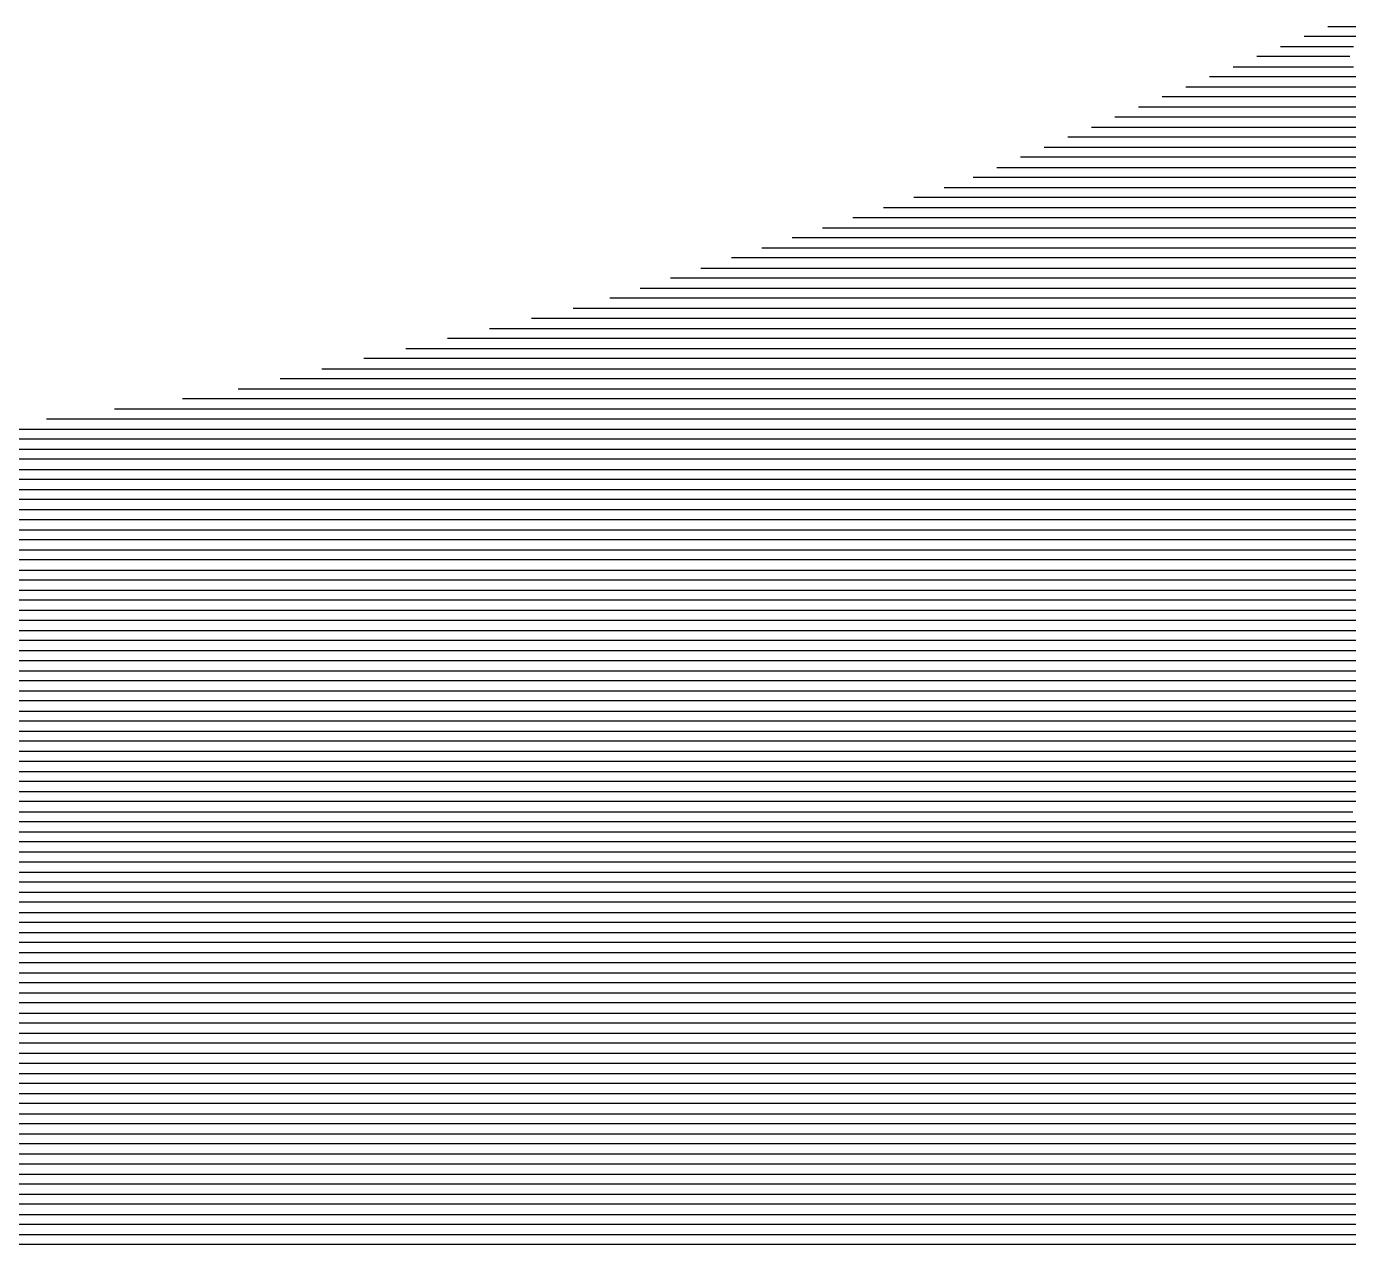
# Model space of a CAD drawing. Header units: metres. Extents: x -7 to 7, y -7 to 7.
# Drawn here: x 0.761 to 2.074, y -5.765 to -4.555 of the extents above; entities that cross this region are included whole.
import ezdxf

# ---------------------------------------------------------------- set-up
doc = ezdxf.new("R2010")
doc.units = ezdxf.units.M

msp = doc.modelspace()

# ---------------------------------------------------------------- linework, layer by layer
for p, q in [((2.053113, -4.554853, 0.276283), (2.064084, -4.554853, 0.277575)), ((2.064084, -4.554853, 0.277575), (2.065307, -4.554853, 0.277723)), ((2.065307, -4.554853, 0.277723), (2.510308, -4.554853, 0.330749)), ((2.067699, -4.564853, 0.278341), (2.02963, -4.564853, 0.273859)), ((2.071943, -4.564853, 0.278858), (2.067699, -4.564853, 0.278341)), ((2.514268, -4.564853, 0.331565), (2.071943, -4.564853, 0.278858)), ((2.006148, -4.574853, 0.271435), (2.071314, -4.574853, 0.279108)), ((2.071314, -4.574853, 0.279108), (2.078579, -4.574853, 0.279992)), ((1.959183, -4.594853, 0.266588), (2.078544, -4.594853, 0.280642)), ((2.074929, -4.584853, 0.279875), (1.982666, -4.584853, 0.269011)), ((2.082159, -4.604853, 0.281408), (1.935701, -4.604853, 0.264164)), ((1.912218, -4.614853, 0.26174), (2.085773, -4.614853, 0.282175)), ((1.865254, -4.634853, 0.256893), (2.093003, -4.634853, 0.283709)), ((2.089388, -4.624853, 0.282942), (1.888736, -4.624853, 0.259316)), ((2.096618, -4.644853, 0.284475), (1.841771, -4.644853, 0.254469)), ((1.818289, -4.654853, 0.252045), (2.100233, -4.654853, 0.285242)), ((1.771324, -4.674853, 0.247198), (2.107463, -4.674853, 0.286775)), ((2.103848, -4.664853, 0.286009), (1.794806, -4.664853, 0.249621)), ((2.111078, -4.684853, 0.287542), (1.747842, -4.684853, 0.244774)), ((1.724359, -4.694853, 0.24235), (2.114693, -4.694853, 0.288309)), ((2.118308, -4.704853, 0.289076), (1.700877, -4.704853, 0.239926)), ((1.701674, -4.724853, 0.240689), (1.641883, -4.724853, 0.233736)), ((1.672075, -4.714853, 0.236909), (1.698516, -4.714853, 0.239983)), ((1.698516, -4.714853, 0.239983), (1.700837, -4.714853, 0.240263)), ((1.700837, -4.714853, 0.240263), (2.121923, -4.714853, 0.289842)), ((1.706922, -4.724853, 0.24132), (1.701674, -4.724853, 0.240689)), ((2.125538, -4.724853, 0.290609), (1.706922, -4.724853, 0.24132)), ((1.611692, -4.734853, 0.230563), (1.704832, -4.734853, 0.241394)), ((1.704832, -4.734853, 0.241394), (1.713006, -4.734853, 0.242378)), ((1.713006, -4.734853, 0.242378), (2.129153, -4.734853, 0.291376)), ((1.70799, -4.744853, 0.2421), (1.5815, -4.744853, 0.22739)), ((1.719091, -4.744853, 0.243435), (1.70799, -4.744853, 0.2421)), ((2.132768, -4.744853, 0.292143), (1.719091, -4.744853, 0.243435)), ((1.714305, -4.764853, 0.24351), (1.521117, -4.764853, 0.221045)), ((1.551308, -4.754853, 0.224218), (1.711148, -4.754853, 0.242805)), ((1.711148, -4.754853, 0.242805), (1.725176, -4.754853, 0.244493)), ((1.731261, -4.764853, 0.24555), (1.714305, -4.764853, 0.24351)), ((1.725176, -4.754853, 0.244493), (2.136383, -4.754853, 0.292909)), ((2.139998, -4.764853, 0.293676), (1.731261, -4.764853, 0.24555)), ((1.490925, -4.774853, 0.217872), (1.717463, -4.774853, 0.244216)), ((1.717463, -4.774853, 0.244216), (1.737346, -4.774853, 0.246608)), ((1.737346, -4.774853, 0.246608), (2.143613, -4.774853, 0.294443)), ((1.720621, -4.784853, 0.244921), (1.460733, -4.784853, 0.214699)), ((1.743431, -4.784853, 0.247666), (1.720621, -4.784853, 0.244921)), ((2.147228, -4.784853, 0.29521), (1.743431, -4.784853, 0.247666)), ((1.726937, -4.804853, 0.246332), (1.40035, -4.804853, 0.208354)), ((1.430541, -4.794853, 0.211527), (1.723779, -4.794853, 0.245626)), ((1.723779, -4.794853, 0.245626), (1.749515, -4.794853, 0.248723)), ((1.7556, -4.804853, 0.249781), (1.726937, -4.804853, 0.246332)), ((1.749515, -4.794853, 0.248723), (2.150843, -4.794853, 0.295976)), ((2.154458, -4.804853, 0.296743), (1.7556, -4.804853, 0.249781)), ((1.370158, -4.814853, 0.205181), (1.730095, -4.814853, 0.247037)), ((1.730095, -4.814853, 0.247037), (1.761685, -4.814853, 0.250838)), ((1.761685, -4.814853, 0.250838), (2.158072, -4.814853, 0.29751)), ((1.733252, -4.824853, 0.247742), (1.339966, -4.824853, 0.202008)), ((1.76777, -4.824853, 0.251896), (1.733252, -4.824853, 0.247742)), ((2.161687, -4.824853, 0.298277), (1.76777, -4.824853, 0.251896)), ((1.326227, -4.844853, 0.20107), (1.262068, -4.844853, 0.193715)), ((1.303666, -4.834853, 0.198156), (1.326041, -4.834853, 0.200721)), ((1.326041, -4.834853, 0.200721), (1.327363, -4.834853, 0.200877)), ((1.330018, -4.844853, 0.201516), (1.326227, -4.844853, 0.20107)), ((1.327363, -4.834853, 0.200877), (1.328873, -4.834853, 0.201056)), ((1.328873, -4.834853, 0.201056), (1.73641, -4.834853, 0.248448)), ((1.334349, -4.844853, 0.202031), (1.330018, -4.844853, 0.201516)), ((1.739568, -4.844853, 0.249153), (1.334349, -4.844853, 0.202031)), ((1.73641, -4.834853, 0.248448), (1.773855, -4.834853, 0.252953)), ((1.779939, -4.844853, 0.254011), (1.739568, -4.844853, 0.249153)), ((1.773855, -4.834853, 0.252953), (2.165302, -4.834853, 0.299043)), ((2.168917, -4.844853, 0.29981), (1.779939, -4.844853, 0.254011)), ((1.220469, -4.854853, 0.189274), (1.326413, -4.854853, 0.201419)), ((1.326413, -4.854853, 0.201419), (1.332673, -4.854853, 0.202155)), ((1.332673, -4.854853, 0.202155), (1.339825, -4.854853, 0.203006)), ((1.339825, -4.854853, 0.203006), (1.742726, -4.854853, 0.249858)), ((1.742726, -4.854853, 0.249858), (1.786024, -4.854853, 0.255068)), ((1.786024, -4.854853, 0.255068), (2.172532, -4.854853, 0.300577)), ((1.326598, -4.864853, 0.201767), (1.17887, -4.864853, 0.184833)), ((1.335327, -4.864853, 0.202795), (1.326598, -4.864853, 0.201767)), ((1.3453, -4.864853, 0.203981), (1.335327, -4.864853, 0.202795)), ((1.745884, -4.864853, 0.250564), (1.3453, -4.864853, 0.203981)), ((1.792109, -4.864853, 0.256126), (1.745884, -4.864853, 0.250564)), ((2.176147, -4.864853, 0.301344), (1.792109, -4.864853, 0.256126)), ((1.32697, -4.884853, 0.202465), (1.095672, -4.884853, 0.17595)), ((1.137271, -4.874853, 0.180391), (1.326784, -4.874853, 0.202116)), ((1.326784, -4.874853, 0.202116), (1.337982, -4.874853, 0.203434)), ((1.340637, -4.884853, 0.204073), (1.32697, -4.884853, 0.202465)), ((1.337982, -4.874853, 0.203434), (1.350776, -4.874853, 0.204956)), ((1.356252, -4.884853, 0.205931), (1.340637, -4.884853, 0.204073)), ((1.350776, -4.874853, 0.204956), (1.749042, -4.874853, 0.251269)), ((1.752199, -4.884853, 0.251975), (1.356252, -4.884853, 0.205931)), ((1.749042, -4.874853, 0.251269), (1.798194, -4.874853, 0.257184)), ((1.804279, -4.884853, 0.258241), (1.752199, -4.884853, 0.251975)), ((1.798194, -4.874853, 0.257184), (2.179762, -4.874853, 0.30211)), ((2.183377, -4.884853, 0.302877), (1.804279, -4.884853, 0.258241)), ((1.054073, -4.894853, 0.171509), (1.327156, -4.894853, 0.202814)), ((1.327156, -4.894853, 0.202814), (1.343292, -4.894853, 0.204713)), ((1.343292, -4.894853, 0.204713), (1.361728, -4.894853, 0.206906)), ((1.361728, -4.894853, 0.206906), (1.755357, -4.894853, 0.25268)), ((1.755357, -4.894853, 0.25268), (1.810364, -4.894853, 0.259299)), ((1.810364, -4.894853, 0.259299), (2.186992, -4.894853, 0.303644)), ((1.327342, -4.904853, 0.203163), (1.012474, -4.904853, 0.167068)), ((1.345947, -4.904853, 0.205352), (1.327342, -4.904853, 0.203163)), ((1.367204, -4.904853, 0.207881), (1.345947, -4.904853, 0.205352)), ((1.758515, -4.904853, 0.253385), (1.367204, -4.904853, 0.207881)), ((1.816448, -4.904853, 0.260356), (1.758515, -4.904853, 0.253385)), ((2.190607, -4.904853, 0.304411), (1.816448, -4.904853, 0.260356)), ((0.970875, -4.914853, 0.162626), (1.327528, -4.914853, 0.203511)), ((1.327528, -4.914853, 0.203511), (1.348602, -4.914853, 0.205991)), ((1.348602, -4.914853, 0.205991), (1.372679, -4.914853, 0.208856)), ((1.372679, -4.914853, 0.208856), (1.761673, -4.914853, 0.254091)), ((1.761673, -4.914853, 0.254091), (1.822533, -4.914853, 0.261414)), ((1.822533, -4.914853, 0.261414), (2.194222, -4.914853, 0.305177)), ((0.848071, -4.934853, 0.14936), (0.950409, -4.934853, 0.160929)), ((0.950979, -4.924853, 0.160671), (0.915574, -4.924853, 0.156669)), ((0.950409, -4.934853, 0.160929), (0.954548, -4.934853, 0.16141)), ((0.952411, -4.924853, 0.160837), (0.950979, -4.924853, 0.160671)), ((1.327714, -4.924853, 0.20386), (0.952411, -4.924853, 0.160837)), ((0.954548, -4.934853, 0.16141), (1.3279, -4.934853, 0.204209)), ((1.351257, -4.924853, 0.206631), (1.327714, -4.924853, 0.20386)), ((1.3279, -4.934853, 0.204209), (1.353912, -4.934853, 0.20727)), ((1.378155, -4.924853, 0.209831), (1.351257, -4.924853, 0.206631)), ((1.353912, -4.934853, 0.20727), (1.383631, -4.934853, 0.210805)), ((1.764831, -4.924853, 0.254796), (1.378155, -4.924853, 0.209831)), ((1.383631, -4.934853, 0.210805), (1.767989, -4.934853, 0.255501)), ((1.828618, -4.924853, 0.262471), (1.764831, -4.924853, 0.254796)), ((1.767989, -4.934853, 0.255501), (1.834703, -4.934853, 0.263529)), ((2.197837, -4.924853, 0.305944), (1.828618, -4.924853, 0.262471)), ((1.834703, -4.934853, 0.263529), (2.201452, -4.934853, 0.306711)), ((0.949839, -4.944853, 0.161187), (0.780568, -4.944853, 0.142052)), ((0.956685, -4.944853, 0.161982), (0.949839, -4.944853, 0.161187)), ((1.328086, -4.944853, 0.204558), (0.956685, -4.944853, 0.161982)), ((1.356567, -4.944853, 0.207909), (1.328086, -4.944853, 0.204558)), ((1.389107, -4.944853, 0.21178), (1.356567, -4.944853, 0.207909)), ((1.771147, -4.944853, 0.256207), (1.389107, -4.944853, 0.21178)), ((1.840788, -4.944853, 0.264586), (1.771147, -4.944853, 0.256207)), ((2.205067, -4.944853, 0.307478), (1.840788, -4.944853, 0.264586)), ((0.713065, -4.954853, 0.134744), (0.949269, -4.954853, 0.161446)), ((0.949269, -4.954853, 0.161446), (0.958822, -4.954853, 0.162554)), ((0.958822, -4.954853, 0.162554), (1.328272, -4.954853, 0.204907)), ((1.328272, -4.954853, 0.204907), (1.359222, -4.954853, 0.208549)), ((1.359222, -4.954853, 0.208549), (1.394582, -4.954853, 0.212755)), ((1.394582, -4.954853, 0.212755), (1.774304, -4.954853, 0.256912)), ((1.774304, -4.954853, 0.256912), (1.846872, -4.954853, 0.265644)), ((1.846872, -4.954853, 0.265644), (2.208682, -4.954853, 0.308244)), ((0.578059, -4.974853, 0.120127), (0.948129, -4.974853, 0.161962)), ((0.948699, -4.964853, 0.161704), (0.645562, -4.964853, 0.127435)), ((0.948129, -4.974853, 0.161962), (0.963096, -4.974853, 0.163699)), ((0.960959, -4.964853, 0.163127), (0.948699, -4.964853, 0.161704)), ((1.328458, -4.964853, 0.205255), (0.960959, -4.964853, 0.163127)), ((0.963096, -4.974853, 0.163699), (1.328644, -4.974853, 0.205604)), ((1.361877, -4.964853, 0.209188), (1.328458, -4.964853, 0.205255)), ((1.328644, -4.974853, 0.205604), (1.364532, -4.974853, 0.209827)), ((1.400058, -4.964853, 0.21373), (1.361877, -4.964853, 0.209188)), ((1.364532, -4.974853, 0.209827), (1.405534, -4.974853, 0.214705)), ((1.777462, -4.964853, 0.257617), (1.400058, -4.964853, 0.21373)), ((1.405534, -4.974853, 0.214705), (1.78062, -4.974853, 0.258323)), ((1.852957, -4.964853, 0.266702), (1.777462, -4.964853, 0.257617)), ((1.78062, -4.974853, 0.258323), (1.859042, -4.974853, 0.267759)), ((2.212297, -4.964853, 0.309011), (1.852957, -4.964853, 0.266702)), ((1.859042, -4.974853, 0.267759), (2.215912, -4.974853, 0.309778)), ((0.947559, -4.984853, 0.16222), (0.528562, -4.984853, 0.114854)), ((0.965233, -4.984853, 0.164272), (0.947559, -4.984853, 0.16222)), ((1.32883, -4.984853, 0.205953), (0.965233, -4.984853, 0.164272)), ((1.367187, -4.984853, 0.210467), (1.32883, -4.984853, 0.205953)), ((1.41101, -4.984853, 0.21568), (1.367187, -4.984853, 0.210467)), ((1.783778, -4.984853, 0.259028), (1.41101, -4.984853, 0.21568)), ((1.865127, -4.984853, 0.268817), (1.783778, -4.984853, 0.259028)), ((2.219527, -4.984853, 0.310545), (1.865127, -4.984853, 0.268817)), ((0.53014, -4.994853, 0.115355), (0.946989, -4.994853, 0.162479)), ((0.946989, -4.994853, 0.162479), (0.96737, -4.994853, 0.164844)), ((0.96737, -4.994853, 0.164844), (1.329016, -4.994853, 0.206302)), ((1.329016, -4.994853, 0.206302), (1.369842, -4.994853, 0.211106)), ((1.369842, -4.994853, 0.211106), (1.416485, -4.994853, 0.216655)), ((1.416485, -4.994853, 0.216655), (1.786936, -4.994853, 0.259734)), ((1.786936, -4.994853, 0.259734), (1.871212, -4.994853, 0.269874)), ((1.871212, -4.994853, 0.269874), (2.223142, -4.994853, 0.311311)), ((0.946419, -5.004853, 0.162737), (0.531718, -5.004853, 0.115856)), ((0.533296, -5.014853, 0.116357), (0.945849, -5.014853, 0.162995)), ((0.945849, -5.014853, 0.162995), (0.971643, -5.014853, 0.165989)), ((0.969507, -5.004853, 0.165417), (0.946419, -5.004853, 0.162737)), ((1.329202, -5.004853, 0.20665), (0.969507, -5.004853, 0.165417)), ((0.971643, -5.014853, 0.165989), (1.329388, -5.014853, 0.206999)), ((1.372497, -5.004853, 0.211745), (1.329202, -5.004853, 0.20665)), ((1.329388, -5.014853, 0.206999), (1.375151, -5.014853, 0.212385)), ((1.421961, -5.004853, 0.21763), (1.372497, -5.004853, 0.211745)), ((1.375151, -5.014853, 0.212385), (1.427437, -5.014853, 0.218605)), ((1.790094, -5.004853, 0.260439), (1.421961, -5.004853, 0.21763)), ((1.427437, -5.014853, 0.218605), (1.793251, -5.014853, 0.261144)), ((1.877297, -5.004853, 0.270932), (1.790094, -5.004853, 0.260439)), ((1.793251, -5.014853, 0.261144), (1.883381, -5.014853, 0.271989)), ((2.226757, -5.004853, 0.312078), (1.877297, -5.004853, 0.270932)), ((1.883381, -5.014853, 0.271989), (2.230372, -5.014853, 0.312845)), ((0.945279, -5.024853, 0.163253), (0.534873, -5.024853, 0.116858)), ((0.97378, -5.024853, 0.166562), (0.945279, -5.024853, 0.163253)), ((1.329573, -5.024853, 0.207348), (0.97378, -5.024853, 0.166562)), ((1.377806, -5.024853, 0.213024), (1.329573, -5.024853, 0.207348)), ((1.432913, -5.024853, 0.21958), (1.377806, -5.024853, 0.213024)), ((1.796409, -5.024853, 0.26185), (1.432913, -5.024853, 0.21958)), ((1.889466, -5.024853, 0.273047), (1.796409, -5.024853, 0.26185)), ((2.233986, -5.024853, 0.313612), (1.889466, -5.024853, 0.273047)), ((0.536451, -5.034853, 0.117359), (0.944709, -5.034853, 0.163511)), ((0.944709, -5.034853, 0.163511), (0.975917, -5.034853, 0.167134)), ((0.975917, -5.034853, 0.167134), (1.329759, -5.034853, 0.207697)), ((1.329759, -5.034853, 0.207697), (1.380461, -5.034853, 0.213663)), ((1.380461, -5.034853, 0.213663), (1.438389, -5.034853, 0.220554)), ((1.438389, -5.034853, 0.220554), (1.799567, -5.034853, 0.262555)), ((1.799567, -5.034853, 0.262555), (1.895551, -5.034853, 0.274104)), ((1.895551, -5.034853, 0.274104), (2.237601, -5.034853, 0.314378)), ((0.944139, -5.044853, 0.16377), (0.538029, -5.044853, 0.11786)), ((0.539607, -5.054853, 0.118362), (0.943569, -5.054853, 0.164028)), ((0.943569, -5.054853, 0.164028), (0.980191, -5.054853, 0.168279)), ((0.978054, -5.044853, 0.167706), (0.944139, -5.044853, 0.16377)), ((1.329945, -5.044853, 0.208046), (0.978054, -5.044853, 0.167706)), ((0.980191, -5.054853, 0.168279), (1.330131, -5.054853, 0.208394)), ((1.383116, -5.044853, 0.214303), (1.329945, -5.044853, 0.208046)), ((1.330131, -5.054853, 0.208394), (1.385771, -5.054853, 0.214942)), ((1.443864, -5.044853, 0.221529), (1.383116, -5.044853, 0.214303)), ((1.385771, -5.054853, 0.214942), (1.44934, -5.054853, 0.222504)), ((1.802725, -5.044853, 0.26326), (1.443864, -5.044853, 0.221529)), ((1.44934, -5.054853, 0.222504), (1.805883, -5.054853, 0.263966)), ((1.901636, -5.044853, 0.275162), (1.802725, -5.044853, 0.26326)), ((1.805883, -5.054853, 0.263966), (1.907721, -5.054853, 0.276219)), ((2.241216, -5.044853, 0.315145), (1.901636, -5.044853, 0.275162)), ((1.907721, -5.054853, 0.276219), (2.244831, -5.054853, 0.315912)), ((0.942999, -5.064853, 0.164286), (0.541185, -5.064853, 0.118863)), ((0.982328, -5.064853, 0.168851), (0.942999, -5.064853, 0.164286)), ((1.330317, -5.064853, 0.208743), (0.982328, -5.064853, 0.168851)), ((1.388426, -5.064853, 0.215581), (1.330317, -5.064853, 0.208743)), ((1.454816, -5.064853, 0.223479), (1.388426, -5.064853, 0.215581)), ((1.809041, -5.064853, 0.264671), (1.454816, -5.064853, 0.223479)), ((1.913805, -5.064853, 0.277277), (1.809041, -5.064853, 0.264671)), ((2.248446, -5.064853, 0.316679), (1.913805, -5.064853, 0.277277)), ((0.542763, -5.074853, 0.119364), (0.942429, -5.074853, 0.164544)), ((0.942429, -5.074853, 0.164544), (0.984465, -5.074853, 0.169424)), ((0.984465, -5.074853, 0.169424), (1.330503, -5.074853, 0.209092)), ((1.330503, -5.074853, 0.209092), (1.391081, -5.074853, 0.216221)), ((1.391081, -5.074853, 0.216221), (1.460292, -5.074853, 0.224454)), ((1.460292, -5.074853, 0.224454), (1.812198, -5.074853, 0.265376)), ((1.812198, -5.074853, 0.265376), (1.91989, -5.074853, 0.278335)), ((1.91989, -5.074853, 0.278335), (2.252061, -5.074853, 0.317445)), ((0.941859, -5.084853, 0.164803), (0.544341, -5.084853, 0.119865)), ((0.545919, -5.094853, 0.120366), (0.941289, -5.094853, 0.165061)), ((0.941289, -5.094853, 0.165061), (0.988739, -5.094853, 0.170569)), ((0.986602, -5.084853, 0.169996), (0.941859, -5.084853, 0.164803)), ((1.330689, -5.084853, 0.209441), (0.986602, -5.084853, 0.169996)), ((0.988739, -5.094853, 0.170569), (1.330875, -5.094853, 0.20979)), ((1.393736, -5.084853, 0.21686), (1.330689, -5.084853, 0.209441)), ((1.330875, -5.094853, 0.20979), (1.396391, -5.094853, 0.217499)), ((1.465767, -5.084853, 0.225429), (1.393736, -5.084853, 0.21686)), ((1.396391, -5.094853, 0.217499), (1.471243, -5.094853, 0.226404)), ((1.815356, -5.084853, 0.266082), (1.465767, -5.084853, 0.225429)), ((1.471243, -5.094853, 0.226404), (1.818514, -5.094853, 0.266787)), ((1.925975, -5.084853, 0.279392), (1.815356, -5.084853, 0.266082)), ((1.818514, -5.094853, 0.266787), (1.93206, -5.094853, 0.28045)), ((2.255676, -5.084853, 0.318212), (1.925975, -5.084853, 0.279392)), ((1.93206, -5.094853, 0.28045), (2.259291, -5.094853, 0.318979)), ((0.940719, -5.104853, 0.165319), (0.547497, -5.104853, 0.120867)), ((0.990876, -5.104853, 0.171141), (0.940719, -5.104853, 0.165319)), ((1.331061, -5.104853, 0.210138), (0.990876, -5.104853, 0.171141)), ((1.399046, -5.104853, 0.218138), (1.331061, -5.104853, 0.210138)), ((1.476719, -5.104853, 0.227379), (1.399046, -5.104853, 0.218138)), ((1.821672, -5.104853, 0.267492), (1.476719, -5.104853, 0.227379)), ((1.938145, -5.104853, 0.281507), (1.821672, -5.104853, 0.267492)), ((2.262906, -5.104853, 0.319745), (1.938145, -5.104853, 0.281507)), ((0.549074, -5.114853, 0.121368), (0.94015, -5.114853, 0.165577)), ((0.94015, -5.114853, 0.165577), (0.993013, -5.114853, 0.171714)), ((0.993013, -5.114853, 0.171714), (1.331247, -5.114853, 0.210487)), ((1.331247, -5.114853, 0.210487), (1.401701, -5.114853, 0.218778)), ((1.401701, -5.114853, 0.218778), (1.482195, -5.114853, 0.228354)), ((1.482195, -5.114853, 0.228354), (1.82483, -5.114853, 0.268198)), ((1.82483, -5.114853, 0.268198), (1.94423, -5.114853, 0.282565)), ((1.94423, -5.114853, 0.282565), (2.266521, -5.114853, 0.320512)), ((0.93958, -5.124853, 0.165835), (0.550652, -5.124853, 0.121869)), ((0.99515, -5.124853, 0.172286), (0.93958, -5.124853, 0.165835)), ((1.331433, -5.124853, 0.210836), (0.99515, -5.124853, 0.172286)), ((1.404356, -5.124853, 0.219417), (1.331433, -5.124853, 0.210836)), ((1.48767, -5.124853, 0.229329), (1.404356, -5.124853, 0.219417)), ((1.827988, -5.124853, 0.268903), (1.48767, -5.124853, 0.229329)), ((1.950314, -5.124853, 0.283622), (1.827988, -5.124853, 0.268903)), ((2.270136, -5.124853, 0.321279), (1.950314, -5.124853, 0.283622)), ((0.55223, -5.134853, 0.12237), (0.93901, -5.134853, 0.166094)), ((0.93844, -5.144853, 0.166352), (0.553808, -5.144853, 0.122871)), ((0.999424, -5.144853, 0.173431), (0.93844, -5.144853, 0.166352)), ((0.93901, -5.134853, 0.166094), (0.997287, -5.134853, 0.172858)), ((0.997287, -5.134853, 0.172858), (1.331619, -5.134853, 0.211185)), ((1.331805, -5.144853, 0.211533), (0.999424, -5.144853, 0.173431)), ((1.331619, -5.134853, 0.211185), (1.407011, -5.134853, 0.220056)), ((1.409666, -5.144853, 0.220696), (1.331805, -5.144853, 0.211533)), ((1.407011, -5.134853, 0.220056), (1.493146, -5.134853, 0.230304)), ((1.498622, -5.144853, 0.231278), (1.409666, -5.144853, 0.220696)), ((1.493146, -5.134853, 0.230304), (1.831145, -5.134853, 0.269609)), ((1.834303, -5.144853, 0.270314), (1.498622, -5.144853, 0.231278)), ((1.831145, -5.134853, 0.269609), (1.956399, -5.134853, 0.28468)), ((1.962484, -5.144853, 0.285737), (1.834303, -5.144853, 0.270314)), ((1.956399, -5.134853, 0.28468), (2.273751, -5.134853, 0.322046)), ((2.277366, -5.144853, 0.322812), (1.962484, -5.144853, 0.285737)), ((0.555386, -5.154853, 0.123372), (0.93787, -5.154853, 0.16661)), ((0.93787, -5.154853, 0.16661), (1.001561, -5.154853, 0.174003)), ((1.001561, -5.154853, 0.174003), (1.331991, -5.154853, 0.211882)), ((1.331991, -5.154853, 0.211882), (1.412321, -5.154853, 0.221335)), ((1.412321, -5.154853, 0.221335), (1.504098, -5.154853, 0.232253)), ((1.504098, -5.154853, 0.232253), (1.837461, -5.154853, 0.271019)), ((1.837461, -5.154853, 0.271019), (1.968569, -5.154853, 0.286795)), ((1.968569, -5.154853, 0.286795), (2.280981, -5.154853, 0.323579)), ((0.9373, -5.164853, 0.166868), (0.556964, -5.164853, 0.123873)), ((1.003698, -5.164853, 0.174576), (0.9373, -5.164853, 0.166868)), ((1.332177, -5.164853, 0.212231), (1.003698, -5.164853, 0.174576)), ((1.414975, -5.164853, 0.221974), (1.332177, -5.164853, 0.212231)), ((1.509574, -5.164853, 0.233228), (1.414975, -5.164853, 0.221974)), ((1.840619, -5.164853, 0.271725), (1.509574, -5.164853, 0.233228)), ((1.974654, -5.164853, 0.287853), (1.840619, -5.164853, 0.271725)), ((2.284596, -5.164853, 0.324346), (1.974654, -5.164853, 0.287853)), ((0.558542, -5.174853, 0.124374), (0.93673, -5.174853, 0.167127)), ((0.93616, -5.184853, 0.167385), (0.56012, -5.184853, 0.124875)), ((1.007972, -5.184853, 0.175721), (0.93616, -5.184853, 0.167385)), ((0.93673, -5.174853, 0.167127), (1.005835, -5.174853, 0.175148)), ((1.005835, -5.174853, 0.175148), (1.332362, -5.174853, 0.21258)), ((1.332548, -5.184853, 0.212929), (1.007972, -5.184853, 0.175721)), ((1.332362, -5.174853, 0.21258), (1.41763, -5.174853, 0.222614)), ((1.420285, -5.184853, 0.223253), (1.332548, -5.184853, 0.212929)), ((1.41763, -5.174853, 0.222614), (1.515049, -5.174853, 0.234203)), ((1.520525, -5.184853, 0.235178), (1.420285, -5.184853, 0.223253)), ((1.515049, -5.174853, 0.234203), (1.843777, -5.174853, 0.27243)), ((1.846935, -5.184853, 0.273135), (1.520525, -5.184853, 0.235178)), ((1.843777, -5.174853, 0.27243), (1.980738, -5.174853, 0.28891)), ((1.986823, -5.184853, 0.289968), (1.846935, -5.184853, 0.273135)), ((1.980738, -5.174853, 0.28891), (2.288211, -5.174853, 0.325113)), ((2.291826, -5.184853, 0.325879), (1.986823, -5.184853, 0.289968)), ((0.561698, -5.194853, 0.125376), (0.93559, -5.194853, 0.167643)), ((0.93559, -5.194853, 0.167643), (1.010109, -5.194853, 0.176293)), ((1.010109, -5.194853, 0.176293), (1.332734, -5.194853, 0.213277)), ((1.332734, -5.194853, 0.213277), (1.42294, -5.194853, 0.223892)), ((1.42294, -5.194853, 0.223892), (1.526001, -5.194853, 0.236153)), ((1.526001, -5.194853, 0.236153), (1.850093, -5.194853, 0.273841)), ((1.850093, -5.194853, 0.273841), (1.992908, -5.194853, 0.291025)), ((1.992908, -5.194853, 0.291025), (2.295441, -5.194853, 0.326646)), ((0.93502, -5.204853, 0.167901), (0.563276, -5.204853, 0.125877)), ((1.012245, -5.204853, 0.176865), (0.93502, -5.204853, 0.167901)), ((1.33292, -5.204853, 0.213626), (1.012245, -5.204853, 0.176865)), ((1.425595, -5.204853, 0.224532), (1.33292, -5.204853, 0.213626)), ((1.531477, -5.204853, 0.237128), (1.425595, -5.204853, 0.224532)), ((1.85325, -5.204853, 0.274546), (1.531477, -5.204853, 0.237128)), ((1.998993, -5.204853, 0.292083), (1.85325, -5.204853, 0.274546)), ((2.299056, -5.204853, 0.327413), (1.998993, -5.204853, 0.292083)), ((0.564853, -5.214853, 0.126378), (0.93445, -5.214853, 0.168159)), ((0.93388, -5.224853, 0.168418), (0.566431, -5.224853, 0.126879)), ((1.016519, -5.224853, 0.17801), (0.93388, -5.224853, 0.168418)), ((0.93445, -5.214853, 0.168159), (1.014382, -5.214853, 0.177438)), ((1.014382, -5.214853, 0.177438), (1.333106, -5.214853, 0.213975)), ((1.333292, -5.224853, 0.214324), (1.016519, -5.224853, 0.17801)), ((1.333106, -5.214853, 0.213975), (1.42825, -5.214853, 0.225171)), ((1.430905, -5.224853, 0.22581), (1.333292, -5.224853, 0.214324)), ((1.42825, -5.214853, 0.225171), (1.536952, -5.214853, 0.238103)), ((1.542428, -5.224853, 0.239078), (1.430905, -5.224853, 0.22581)), ((1.536952, -5.214853, 0.238103), (1.856408, -5.214853, 0.275251)), ((1.859566, -5.224853, 0.275957), (1.542428, -5.224853, 0.239078)), ((1.856408, -5.214853, 0.275251), (2.005078, -5.214853, 0.29314)), ((2.011163, -5.224853, 0.294198), (1.859566, -5.224853, 0.275957)), ((2.005078, -5.214853, 0.29314), (2.302671, -5.214853, 0.32818)), ((2.306285, -5.224853, 0.328946), (2.011163, -5.224853, 0.294198)), ((0.568009, -5.234853, 0.12738), (0.93331, -5.234853, 0.168676)), ((0.93331, -5.234853, 0.168676), (1.018656, -5.234853, 0.178583)), ((1.018656, -5.234853, 0.178583), (1.333478, -5.234853, 0.214673)), ((1.333478, -5.234853, 0.214673), (1.43356, -5.234853, 0.22645)), ((1.43356, -5.234853, 0.22645), (1.547904, -5.234853, 0.240053)), ((1.547904, -5.234853, 0.240053), (1.862724, -5.234853, 0.276662)), ((1.862724, -5.234853, 0.276662), (2.017247, -5.234853, 0.295255)), ((2.017247, -5.234853, 0.295255), (2.3099, -5.234853, 0.329713)), ((0.93274, -5.244853, 0.168934), (0.569587, -5.244853, 0.127881)), ((1.020793, -5.244853, 0.179155), (0.93274, -5.244853, 0.168934)), ((1.333664, -5.244853, 0.215021), (1.020793, -5.244853, 0.179155)), ((1.436215, -5.244853, 0.227089), (1.333664, -5.244853, 0.215021)), ((1.55338, -5.244853, 0.241027), (1.436215, -5.244853, 0.227089)), ((1.865882, -5.244853, 0.277368), (1.55338, -5.244853, 0.241027)), ((2.023332, -5.244853, 0.296313), (1.865882, -5.244853, 0.277368)), ((2.313515, -5.244853, 0.33048), (2.023332, -5.244853, 0.296313)), ((0.571165, -5.254853, 0.128382), (0.93217, -5.254853, 0.169192)), ((0.9316, -5.264853, 0.169451), (0.572743, -5.264853, 0.128883)), ((1.025067, -5.264853, 0.1803), (0.9316, -5.264853, 0.169451)), ((0.93217, -5.254853, 0.169192), (1.02293, -5.254853, 0.179728)), ((1.02293, -5.254853, 0.179728), (1.33385, -5.254853, 0.21537)), ((1.334036, -5.264853, 0.215719), (1.025067, -5.264853, 0.1803)), ((1.33385, -5.254853, 0.21537), (1.43887, -5.254853, 0.227728)), ((1.441525, -5.264853, 0.228368), (1.334036, -5.264853, 0.215719)), ((1.43887, -5.254853, 0.227728), (1.558855, -5.254853, 0.242002)), ((1.564331, -5.264853, 0.242977), (1.441525, -5.264853, 0.228368)), ((1.558855, -5.254853, 0.242002), (1.86904, -5.254853, 0.278073)), ((1.872197, -5.264853, 0.278778), (1.564331, -5.264853, 0.242977)), ((1.86904, -5.254853, 0.278073), (2.029417, -5.254853, 0.297371)), ((2.035502, -5.264853, 0.298428), (1.872197, -5.264853, 0.278778)), ((2.029417, -5.254853, 0.297371), (2.31713, -5.254853, 0.331247)), ((2.320745, -5.264853, 0.332013), (2.035502, -5.264853, 0.298428)), ((0.574321, -5.274853, 0.129384), (0.93103, -5.274853, 0.169709)), ((0.93103, -5.274853, 0.169709), (1.027204, -5.274853, 0.180873)), ((1.027204, -5.274853, 0.180873), (1.334222, -5.274853, 0.216068)), ((1.334222, -5.274853, 0.216068), (1.44418, -5.274853, 0.229007)), ((1.44418, -5.274853, 0.229007), (1.569807, -5.274853, 0.243952)), ((1.569807, -5.274853, 0.243952), (1.875355, -5.274853, 0.279484)), ((1.875355, -5.274853, 0.279484), (2.041587, -5.274853, 0.299486)), ((2.041587, -5.274853, 0.299486), (2.32436, -5.274853, 0.33278)), ((0.93046, -5.284853, 0.169967), (0.575899, -5.284853, 0.129885)), ((1.029341, -5.284853, 0.181445), (0.93046, -5.284853, 0.169967)), ((1.334408, -5.284853, 0.216416), (1.029341, -5.284853, 0.181445)), ((1.446835, -5.284853, 0.229646), (1.334408, -5.284853, 0.216416)), ((1.575283, -5.284853, 0.244927), (1.446835, -5.284853, 0.229646)), ((1.878513, -5.284853, 0.280189), (1.575283, -5.284853, 0.244927)), ((2.047671, -5.284853, 0.300543), (1.878513, -5.284853, 0.280189)), ((2.327975, -5.284853, 0.333547), (2.047671, -5.284853, 0.300543)), ((0.577477, -5.294853, 0.130386), (0.92989, -5.294853, 0.170225)), ((0.92932, -5.304853, 0.170483), (0.579054, -5.304853, 0.130887)), ((1.033615, -5.304853, 0.18259), (0.92932, -5.304853, 0.170483)), ((0.92989, -5.294853, 0.170225), (1.031478, -5.294853, 0.182017)), ((1.031478, -5.294853, 0.182017), (1.334594, -5.294853, 0.216765)), ((1.33478, -5.304853, 0.217114), (1.033615, -5.304853, 0.18259)), ((1.334594, -5.294853, 0.216765), (1.44949, -5.294853, 0.230286)), ((1.452144, -5.304853, 0.230925), (1.33478, -5.304853, 0.217114)), ((1.44949, -5.294853, 0.230286), (1.580759, -5.294853, 0.245902)), ((1.586234, -5.304853, 0.246877), (1.452144, -5.304853, 0.230925)), ((1.580759, -5.294853, 0.245902), (1.881671, -5.294853, 0.280894)), ((1.884829, -5.304853, 0.2816), (1.586234, -5.304853, 0.246877)), ((1.881671, -5.294853, 0.280894), (2.053756, -5.294853, 0.301601)), ((2.059841, -5.304853, 0.302658), (1.884829, -5.304853, 0.2816)), ((2.053756, -5.294853, 0.301601), (2.33159, -5.294853, 0.334314)), ((2.335205, -5.304853, 0.33508), (2.059841, -5.304853, 0.302658)), ((0.580632, -5.314853, 0.131388), (0.92875, -5.314853, 0.170742)), ((0.92875, -5.314853, 0.170742), (1.035752, -5.314853, 0.183162)), ((1.035752, -5.314853, 0.183162), (1.334966, -5.314853, 0.217463)), ((1.334966, -5.314853, 0.217463), (1.454799, -5.314853, 0.231564)), ((1.454799, -5.314853, 0.231564), (1.59171, -5.314853, 0.247852)), ((1.59171, -5.314853, 0.247852), (1.887987, -5.314853, 0.282305)), ((1.887987, -5.314853, 0.282305), (2.065926, -5.314853, 0.303716)), ((2.065926, -5.314853, 0.303716), (2.33882, -5.314853, 0.335847)), ((0.92818, -5.324853, 0.171), (0.58221, -5.324853, 0.131889)), ((1.037889, -5.324853, 0.183735), (0.92818, -5.324853, 0.171)), ((1.335152, -5.324853, 0.217812), (1.037889, -5.324853, 0.183735)), ((1.457454, -5.324853, 0.232204), (1.335152, -5.324853, 0.217812)), ((1.597186, -5.324853, 0.248827), (1.457454, -5.324853, 0.232204)), ((1.891144, -5.324853, 0.28301), (1.597186, -5.324853, 0.248827)), ((2.072011, -5.324853, 0.304773), (1.891144, -5.324853, 0.28301)), ((2.342435, -5.324853, 0.336614), (2.072011, -5.324853, 0.304773)), ((0.583788, -5.334853, 0.13239), (0.92761, -5.334853, 0.171258)), ((0.92761, -5.334853, 0.171258), (1.040026, -5.334853, 0.184307)), ((1.040026, -5.334853, 0.184307), (1.335337, -5.334853, 0.21816)), ((1.335337, -5.334853, 0.21816), (1.460109, -5.334853, 0.232843)), ((1.460109, -5.334853, 0.232843), (1.602662, -5.334853, 0.249802)), ((1.602662, -5.334853, 0.249802), (1.894302, -5.334853, 0.283716)), ((1.894302, -5.334853, 0.283716), (2.078096, -5.334853, 0.305831)), ((0.92704, -5.344853, 0.171516), (0.585366, -5.344853, 0.132891)), ((0.586944, -5.354853, 0.133393), (0.92647, -5.354853, 0.171775)), ((0.92647, -5.354853, 0.171775), (1.0443, -5.354853, 0.185452)), ((1.042163, -5.344853, 0.18488), (0.92704, -5.344853, 0.171516)), ((1.335523, -5.344853, 0.218509), (1.042163, -5.344853, 0.18488)), ((1.0443, -5.354853, 0.185452), (1.335709, -5.354853, 0.218858)), ((1.462764, -5.344853, 0.233482), (1.335523, -5.344853, 0.218509)), ((1.335709, -5.354853, 0.218858), (1.465419, -5.354853, 0.234122)), ((1.608137, -5.344853, 0.250777), (1.462764, -5.344853, 0.233482)), ((1.465419, -5.354853, 0.234122), (1.613613, -5.354853, 0.251751)), ((1.89746, -5.344853, 0.284421), (1.608137, -5.344853, 0.250777)), ((1.613613, -5.354853, 0.251751), (1.900618, -5.354853, 0.285126)), ((2.08418, -5.344853, 0.306889), (1.89746, -5.344853, 0.284421)), ((1.900618, -5.354853, 0.285126), (2.090265, -5.354853, 0.307946)), ((0.9259, -5.364853, 0.172033), (0.588522, -5.364853, 0.133894)), ((1.046437, -5.364853, 0.186025), (0.9259, -5.364853, 0.172033)), ((1.335895, -5.364853, 0.219207), (1.046437, -5.364853, 0.186025)), ((1.468074, -5.364853, 0.234761), (1.335895, -5.364853, 0.219207)), ((1.619089, -5.364853, 0.252726), (1.468074, -5.364853, 0.234761)), ((1.903776, -5.364853, 0.285832), (1.619089, -5.364853, 0.252726)), ((2.09635, -5.364853, 0.309004), (1.903776, -5.364853, 0.285832)), ((0.5901, -5.374853, 0.134395), (0.92533, -5.374853, 0.172291)), ((0.92533, -5.374853, 0.172291), (1.048574, -5.374853, 0.186597)), ((1.048574, -5.374853, 0.186597), (1.336081, -5.374853, 0.219555)), ((1.336081, -5.374853, 0.219555), (1.470729, -5.374853, 0.2354)), ((1.470729, -5.374853, 0.2354), (1.624565, -5.374853, 0.253701)), ((1.624565, -5.374853, 0.253701), (1.906934, -5.374853, 0.286537)), ((1.906934, -5.374853, 0.286537), (2.102435, -5.374853, 0.310061)), ((0.92476, -5.384853, 0.172549), (0.591678, -5.384853, 0.134896)), ((0.593256, -5.394853, 0.135397), (0.92419, -5.394853, 0.172808)), ((0.92419, -5.394853, 0.172808), (1.052847, -5.394853, 0.187742)), ((1.050711, -5.384853, 0.187169), (0.92476, -5.384853, 0.172549)), ((1.336267, -5.384853, 0.219904), (1.050711, -5.384853, 0.187169)), ((1.052847, -5.394853, 0.187742), (1.336453, -5.394853, 0.220253)), ((1.473384, -5.384853, 0.23604), (1.336267, -5.384853, 0.219904)), ((1.336453, -5.394853, 0.220253), (1.476039, -5.394853, 0.236679)), ((1.63004, -5.384853, 0.254676), (1.473384, -5.384853, 0.23604)), ((1.476039, -5.394853, 0.236679), (1.635516, -5.394853, 0.255651)), ((1.910091, -5.384853, 0.287243), (1.63004, -5.384853, 0.254676)), ((1.635516, -5.394853, 0.255651), (1.913249, -5.394853, 0.287948)), ((2.10852, -5.384853, 0.311119), (1.910091, -5.384853, 0.287243)), ((1.913249, -5.394853, 0.287948), (2.114604, -5.394853, 0.312176)), ((0.92362, -5.404853, 0.173066), (0.594833, -5.404853, 0.135898)), ((1.054984, -5.404853, 0.188314), (0.92362, -5.404853, 0.173066)), ((1.336639, -5.404853, 0.220602), (1.054984, -5.404853, 0.188314)), ((1.478694, -5.404853, 0.237318), (1.336639, -5.404853, 0.220602)), ((1.640992, -5.404853, 0.256626), (1.478694, -5.404853, 0.237318)), ((1.916407, -5.404853, 0.288653), (1.640992, -5.404853, 0.256626)), ((2.120689, -5.404853, 0.313234), (1.916407, -5.404853, 0.288653)), ((0.596411, -5.414853, 0.136399), (0.92305, -5.414853, 0.173324)), ((0.92305, -5.414853, 0.173324), (1.057121, -5.414853, 0.188887)), ((1.057121, -5.414853, 0.188887), (1.336825, -5.414853, 0.220951)), ((1.336825, -5.414853, 0.220951), (1.481349, -5.414853, 0.237958)), ((1.481349, -5.414853, 0.237958), (1.646468, -5.414853, 0.257601)), ((1.646468, -5.414853, 0.257601), (1.919565, -5.414853, 0.289359)), ((1.919565, -5.414853, 0.289359), (2.126774, -5.414853, 0.314291)), ((0.92248, -5.424853, 0.173582), (0.597989, -5.424853, 0.1369)), ((0.599567, -5.434853, 0.137401), (0.92191, -5.434853, 0.17384)), ((0.92191, -5.434853, 0.17384), (1.061395, -5.434853, 0.190032)), ((1.059258, -5.424853, 0.189459), (0.92248, -5.424853, 0.173582)), ((1.337011, -5.424853, 0.221299), (1.059258, -5.424853, 0.189459)), ((1.061395, -5.434853, 0.190032), (1.337197, -5.434853, 0.221648)), ((1.484004, -5.424853, 0.238597), (1.337011, -5.424853, 0.221299)), ((1.337197, -5.434853, 0.221648), (1.486659, -5.434853, 0.239236)), ((1.651944, -5.424853, 0.258576), (1.484004, -5.424853, 0.238597)), ((1.486659, -5.434853, 0.239236), (1.657419, -5.434853, 0.259551)), ((1.922723, -5.424853, 0.290064), (1.651944, -5.424853, 0.258576)), ((1.657419, -5.434853, 0.259551), (1.925881, -5.434853, 0.290769)), ((2.132859, -5.424853, 0.315349), (1.922723, -5.424853, 0.290064)), ((1.925881, -5.434853, 0.290769), (2.138944, -5.434853, 0.316406)), ((0.92134, -5.444853, 0.174099), (0.601145, -5.444853, 0.137902)), ((1.063532, -5.444853, 0.190604), (0.92134, -5.444853, 0.174099)), ((1.337383, -5.444853, 0.221997), (1.063532, -5.444853, 0.190604)), ((1.489314, -5.444853, 0.239876), (1.337383, -5.444853, 0.221997)), ((1.662895, -5.444853, 0.260526), (1.489314, -5.444853, 0.239876)), ((1.929039, -5.444853, 0.291475), (1.662895, -5.444853, 0.260526)), ((2.145029, -5.444853, 0.317464), (1.929039, -5.444853, 0.291475)), ((0.602723, -5.454853, 0.138403), (0.92077, -5.454853, 0.174357)), ((0.92077, -5.454853, 0.174357), (1.065669, -5.454853, 0.191176)), ((1.065669, -5.454853, 0.191176), (1.337569, -5.454853, 0.222346)), ((1.337569, -5.454853, 0.222346), (1.491968, -5.454853, 0.240515)), ((1.491968, -5.454853, 0.240515), (1.668371, -5.454853, 0.2615)), ((1.668371, -5.454853, 0.2615), (1.932196, -5.454853, 0.29218)), ((1.932196, -5.454853, 0.29218), (2.151113, -5.454853, 0.318522)), ((0.9202, -5.464853, 0.174615), (0.604301, -5.464853, 0.138904)), ((0.605879, -5.474853, 0.139405), (0.91963, -5.474853, 0.174873)), ((0.91963, -5.474853, 0.174873), (1.069943, -5.474853, 0.192321)), ((1.067806, -5.464853, 0.191749), (0.9202, -5.464853, 0.174615)), ((1.337755, -5.464853, 0.222695), (1.067806, -5.464853, 0.191749)), ((1.069943, -5.474853, 0.192321), (1.337941, -5.474853, 0.223043)), ((1.494623, -5.464853, 0.241154), (1.337755, -5.464853, 0.222695)), ((1.337941, -5.474853, 0.223043), (1.497278, -5.474853, 0.241794)), ((1.673847, -5.464853, 0.262475), (1.494623, -5.464853, 0.241154)), ((1.497278, -5.474853, 0.241794), (1.679322, -5.474853, 0.26345)), ((1.935354, -5.464853, 0.292885), (1.673847, -5.464853, 0.262475)), ((1.679322, -5.474853, 0.26345), (1.938512, -5.474853, 0.293591)), ((2.157198, -5.464853, 0.319579), (1.935354, -5.464853, 0.292885)), ((1.938512, -5.474853, 0.293591), (2.163283, -5.474853, 0.320637)), ((0.91906, -5.484853, 0.175132), (0.607457, -5.484853, 0.139906)), ((1.07208, -5.484853, 0.192894), (0.91906, -5.484853, 0.175132)), ((1.338127, -5.484853, 0.223392), (1.07208, -5.484853, 0.192894)), ((1.499933, -5.484853, 0.242433), (1.338127, -5.484853, 0.223392)), ((1.684798, -5.484853, 0.264425), (1.499933, -5.484853, 0.242433)), ((1.94167, -5.484853, 0.294296), (1.684798, -5.484853, 0.264425)), ((2.169368, -5.484853, 0.321694), (1.94167, -5.484853, 0.294296)), ((0.609034, -5.494853, 0.140407), (0.91849, -5.494853, 0.17539)), ((0.91849, -5.494853, 0.17539), (1.074217, -5.494853, 0.193466)), ((1.074217, -5.494853, 0.193466), (1.338312, -5.494853, 0.223741)), ((1.338312, -5.494853, 0.223741), (1.502588, -5.494853, 0.243072)), ((1.502588, -5.494853, 0.243072), (1.690274, -5.494853, 0.2654)), ((1.690274, -5.494853, 0.2654), (1.944828, -5.494853, 0.295001)), ((1.944828, -5.494853, 0.295001), (2.175453, -5.494853, 0.322752)), ((0.91792, -5.504853, 0.175648), (0.610612, -5.504853, 0.140908)), ((0.61219, -5.514853, 0.141409), (0.91735, -5.514853, 0.175906)), ((0.91735, -5.514853, 0.175906), (1.078491, -5.514853, 0.194611)), ((1.076354, -5.504853, 0.194039), (0.91792, -5.504853, 0.175648)), ((1.338498, -5.504853, 0.22409), (1.076354, -5.504853, 0.194039)), ((1.078491, -5.514853, 0.194611), (1.338684, -5.514853, 0.224438)), ((1.505243, -5.504853, 0.243712), (1.338498, -5.504853, 0.22409)), ((1.338684, -5.514853, 0.224438), (1.507898, -5.514853, 0.244351)), ((1.69575, -5.504853, 0.266375), (1.505243, -5.504853, 0.243712)), ((1.507898, -5.514853, 0.244351), (1.701225, -5.514853, 0.26735)), ((1.947986, -5.504853, 0.295707), (1.69575, -5.504853, 0.266375)), ((1.701225, -5.514853, 0.26735), (1.951143, -5.514853, 0.296412)), ((2.181537, -5.504853, 0.323809), (1.947986, -5.504853, 0.295707)), ((1.951143, -5.514853, 0.296412), (2.187622, -5.514853, 0.324867)), ((0.91678, -5.524853, 0.176164), (0.613768, -5.524853, 0.14191)), ((1.080628, -5.524853, 0.195184), (0.91678, -5.524853, 0.176164)), ((1.33887, -5.524853, 0.224787), (1.080628, -5.524853, 0.195184)), ((1.510553, -5.524853, 0.24499), (1.33887, -5.524853, 0.224787)), ((1.706701, -5.524853, 0.268325), (1.510553, -5.524853, 0.24499)), ((1.954301, -5.524853, 0.297118), (1.706701, -5.524853, 0.268325)), ((2.193707, -5.524853, 0.325924), (1.954301, -5.524853, 0.297118)), ((0.615346, -5.534853, 0.142411), (0.91621, -5.534853, 0.176423)), ((0.91621, -5.534853, 0.176423), (1.082765, -5.534853, 0.195756)), ((1.082765, -5.534853, 0.195756), (1.339056, -5.534853, 0.225136)), ((1.339056, -5.534853, 0.225136), (1.513208, -5.534853, 0.24563)), ((1.513208, -5.534853, 0.24563), (1.712177, -5.534853, 0.2693)), ((1.712177, -5.534853, 0.2693), (1.957459, -5.534853, 0.297823)), ((1.957459, -5.534853, 0.297823), (2.199792, -5.534853, 0.326982)), ((0.91564, -5.544853, 0.176681), (0.616924, -5.544853, 0.142912)), ((0.618502, -5.554853, 0.143413), (0.91507, -5.554853, 0.176939)), ((0.91507, -5.554853, 0.176939), (1.087039, -5.554853, 0.196901)), ((1.084902, -5.544853, 0.196328), (0.91564, -5.544853, 0.176681)), ((1.339242, -5.544853, 0.225485), (1.084902, -5.544853, 0.196328)), ((1.087039, -5.554853, 0.196901), (1.339428, -5.554853, 0.225834)), ((1.515863, -5.544853, 0.246269), (1.339242, -5.544853, 0.225485)), ((1.339428, -5.554853, 0.225834), (1.518518, -5.554853, 0.246908)), ((1.717653, -5.544853, 0.270275), (1.515863, -5.544853, 0.246269)), ((1.518518, -5.554853, 0.246908), (1.723129, -5.554853, 0.27125)), ((1.960617, -5.544853, 0.298528), (1.717653, -5.544853, 0.270275)), ((1.723129, -5.554853, 0.27125), (1.963775, -5.554853, 0.299234)), ((2.205877, -5.544853, 0.32804), (1.960617, -5.544853, 0.298528)), ((1.963775, -5.554853, 0.299234), (2.211962, -5.554853, 0.329097)), ((0.9145, -5.564853, 0.177197), (0.62008, -5.564853, 0.143914)), ((1.089176, -5.564853, 0.197473), (0.9145, -5.564853, 0.177197)), ((1.339614, -5.564853, 0.226182), (1.089176, -5.564853, 0.197473)), ((1.521173, -5.564853, 0.247548), (1.339614, -5.564853, 0.226182)), ((1.728604, -5.564853, 0.272224), (1.521173, -5.564853, 0.247548)), ((1.966933, -5.564853, 0.299939), (1.728604, -5.564853, 0.272224)), ((2.218046, -5.564853, 0.330155), (1.966933, -5.564853, 0.299939)), ((0.621658, -5.574853, 0.144415), (0.913931, -5.574853, 0.177456)), ((0.913931, -5.574853, 0.177456), (1.091313, -5.574853, 0.198046)), ((1.091313, -5.574853, 0.198046), (1.3398, -5.574853, 0.226531)), ((1.3398, -5.574853, 0.226531), (1.523828, -5.574853, 0.248187)), ((1.523828, -5.574853, 0.248187), (1.73408, -5.574853, 0.273199)), ((1.73408, -5.574853, 0.273199), (1.97009, -5.574853, 0.300644)), ((1.97009, -5.574853, 0.300644), (2.224131, -5.574853, 0.331212)), ((0.913361, -5.584853, 0.177714), (0.623236, -5.584853, 0.144916)), ((1.093449, -5.584853, 0.198618), (0.913361, -5.584853, 0.177714)), ((1.339986, -5.584853, 0.22688), (1.093449, -5.584853, 0.198618)), ((1.526483, -5.584853, 0.248826), (1.339986, -5.584853, 0.22688)), ((1.739556, -5.584853, 0.274174), (1.526483, -5.584853, 0.248826)), ((1.973248, -5.584853, 0.30135), (1.739556, -5.584853, 0.274174)), ((2.230216, -5.584853, 0.33227), (1.973248, -5.584853, 0.30135)), ((0.624813, -5.594853, 0.145417), (0.912791, -5.594853, 0.177972)), ((0.912221, -5.604853, 0.17823), (0.626391, -5.604853, 0.145918)), ((1.097723, -5.604853, 0.199763), (0.912221, -5.604853, 0.17823)), ((0.912791, -5.594853, 0.177972), (1.095586, -5.594853, 0.199191)), ((1.095586, -5.594853, 0.199191), (1.340172, -5.594853, 0.227229)), ((1.340358, -5.604853, 0.227578), (1.097723, -5.604853, 0.199763)), ((1.340172, -5.594853, 0.227229), (1.529137, -5.594853, 0.249465)), ((1.531792, -5.604853, 0.250105), (1.340358, -5.604853, 0.227578)), ((1.529137, -5.594853, 0.249465), (1.745032, -5.594853, 0.275149)), ((1.750507, -5.604853, 0.276124), (1.531792, -5.604853, 0.250105)), ((1.745032, -5.594853, 0.275149), (1.976406, -5.594853, 0.302055)), ((1.979564, -5.604853, 0.30276), (1.750507, -5.604853, 0.276124)), ((1.976406, -5.594853, 0.302055), (2.236301, -5.594853, 0.333327)), ((2.242386, -5.604853, 0.334385), (1.979564, -5.604853, 0.30276)), ((0.627969, -5.614853, 0.146419), (0.911651, -5.614853, 0.178488)), ((0.911651, -5.614853, 0.178488), (1.09986, -5.614853, 0.200336)), ((1.09986, -5.614853, 0.200336), (1.340544, -5.614853, 0.227926)), ((1.340544, -5.614853, 0.227926), (1.534447, -5.614853, 0.250744)), ((1.534447, -5.614853, 0.250744), (1.755983, -5.614853, 0.277099)), ((1.755983, -5.614853, 0.277099), (1.982722, -5.614853, 0.303466)), ((1.982722, -5.614853, 0.303466), (2.24847, -5.614853, 0.335442)), ((0.911081, -5.624853, 0.178747), (0.629547, -5.624853, 0.14692)), ((1.101997, -5.624853, 0.200908), (0.911081, -5.624853, 0.178747)), ((1.34073, -5.624853, 0.228275), (1.101997, -5.624853, 0.200908)), ((1.537102, -5.624853, 0.251383), (1.34073, -5.624853, 0.228275)), ((1.761459, -5.624853, 0.278074), (1.537102, -5.624853, 0.251383)), ((1.98588, -5.624853, 0.304171), (1.761459, -5.624853, 0.278074)), ((2.254555, -5.624853, 0.3365), (1.98588, -5.624853, 0.304171)), ((0.631125, -5.634853, 0.147421), (0.910511, -5.634853, 0.179005)), ((0.909941, -5.644853, 0.179263), (0.632703, -5.644853, 0.147922)), ((1.106271, -5.644853, 0.202053), (0.909941, -5.644853, 0.179263)), ((0.910511, -5.634853, 0.179005), (1.104134, -5.634853, 0.20148)), ((1.104134, -5.634853, 0.20148), (1.340916, -5.634853, 0.228624)), ((1.341102, -5.644853, 0.228973), (1.106271, -5.644853, 0.202053)), ((1.340916, -5.634853, 0.228624), (1.539757, -5.634853, 0.252023)), ((1.542412, -5.644853, 0.252662), (1.341102, -5.644853, 0.228973)), ((1.539757, -5.634853, 0.252023), (1.766935, -5.634853, 0.279049)), ((1.77241, -5.644853, 0.280024), (1.542412, -5.644853, 0.252662)), ((1.766935, -5.634853, 0.279049), (1.989038, -5.634853, 0.304877)), ((1.992195, -5.644853, 0.305582), (1.77241, -5.644853, 0.280024)), ((1.989038, -5.634853, 0.304877), (2.26064, -5.634853, 0.337558)), ((2.266725, -5.644853, 0.338615), (1.992195, -5.644853, 0.305582)), ((0.634281, -5.654853, 0.148423), (0.909371, -5.654853, 0.179521)), ((0.909371, -5.654853, 0.179521), (1.108408, -5.654853, 0.202625)), ((1.108408, -5.654853, 0.202625), (1.341287, -5.654853, 0.229321)), ((1.341287, -5.654853, 0.229321), (1.545067, -5.654853, 0.253301)), ((1.545067, -5.654853, 0.253301), (1.777886, -5.654853, 0.280999)), ((1.777886, -5.654853, 0.280999), (1.995353, -5.654853, 0.306287)), ((1.995353, -5.654853, 0.306287), (2.27281, -5.654853, 0.339673)), ((0.908801, -5.664853, 0.17978), (0.635859, -5.664853, 0.148925)), ((1.110545, -5.664853, 0.203198), (0.908801, -5.664853, 0.17978)), ((1.341473, -5.664853, 0.22967), (1.110545, -5.664853, 0.203198)), ((1.547722, -5.664853, 0.253941), (1.341473, -5.664853, 0.22967)), ((1.783362, -5.664853, 0.281973), (1.547722, -5.664853, 0.253941)), ((1.998511, -5.664853, 0.306993), (1.783362, -5.664853, 0.281973)), ((2.278895, -5.664853, 0.34073), (1.998511, -5.664853, 0.306993)), ((0.637437, -5.674853, 0.149426), (0.908231, -5.674853, 0.180038)), ((0.907661, -5.684853, 0.180296), (0.639014, -5.684853, 0.149927)), ((1.114819, -5.684853, 0.204343), (0.907661, -5.684853, 0.180296)), ((0.908231, -5.674853, 0.180038), (1.112682, -5.674853, 0.20377)), ((1.112682, -5.674853, 0.20377), (1.341659, -5.674853, 0.230019)), ((1.341845, -5.684853, 0.230368), (1.114819, -5.684853, 0.204343)), ((1.341659, -5.674853, 0.230019), (1.550377, -5.674853, 0.25458)), ((1.553032, -5.684853, 0.255219), (1.341845, -5.684853, 0.230368)), ((1.550377, -5.674853, 0.25458), (1.788838, -5.674853, 0.282948)), ((1.794314, -5.684853, 0.283923), (1.553032, -5.684853, 0.255219)), ((1.788838, -5.674853, 0.282948), (2.001669, -5.674853, 0.307698)), ((2.004827, -5.684853, 0.308403), (1.794314, -5.684853, 0.283923)), ((2.001669, -5.674853, 0.307698), (2.284979, -5.674853, 0.341788)), ((2.291064, -5.684853, 0.342845), (2.004827, -5.684853, 0.308403)), ((0.640592, -5.694853, 0.150428), (0.907091, -5.694853, 0.180554)), ((0.907091, -5.694853, 0.180554), (1.116956, -5.694853, 0.204915)), ((1.116956, -5.694853, 0.204915), (1.342031, -5.694853, 0.230717)), ((1.342031, -5.694853, 0.230717), (1.555687, -5.694853, 0.255859)), ((1.555687, -5.694853, 0.255859), (1.799789, -5.694853, 0.284898)), ((1.799789, -5.694853, 0.284898), (2.007985, -5.694853, 0.309109)), ((2.007985, -5.694853, 0.309109), (2.297149, -5.694853, 0.343903)), ((0.906521, -5.704853, 0.180812), (0.64217, -5.704853, 0.150929)), ((1.119093, -5.704853, 0.205487), (0.906521, -5.704853, 0.180812)), ((1.342217, -5.704853, 0.231065), (1.119093, -5.704853, 0.205487)), ((1.558342, -5.704853, 0.256498), (1.342217, -5.704853, 0.231065)), ((1.805265, -5.704853, 0.285873), (1.558342, -5.704853, 0.256498)), ((2.011142, -5.704853, 0.309814), (1.805265, -5.704853, 0.285873)), ((2.303234, -5.704853, 0.34496), (2.011142, -5.704853, 0.309814)), ((0.643748, -5.714853, 0.15143), (0.905951, -5.714853, 0.181071)), ((0.905381, -5.724853, 0.181329), (0.645326, -5.724853, 0.151931)), ((1.123367, -5.724853, 0.206632), (0.905381, -5.724853, 0.181329)), ((0.905951, -5.714853, 0.181071), (1.12123, -5.714853, 0.20606)), ((1.12123, -5.714853, 0.20606), (1.342403, -5.714853, 0.231414)), ((1.342589, -5.724853, 0.231763), (1.123367, -5.724853, 0.206632)), ((1.342403, -5.714853, 0.231414), (1.560997, -5.714853, 0.257137)), ((1.563652, -5.724853, 0.257777), (1.342589, -5.724853, 0.231763)), ((1.560997, -5.714853, 0.257137), (1.810741, -5.714853, 0.286848)), ((1.816217, -5.724853, 0.287823), (1.563652, -5.724853, 0.257777)), ((1.810741, -5.714853, 0.286848), (2.0143, -5.714853, 0.310519)), ((2.017458, -5.724853, 0.311225), (1.816217, -5.724853, 0.287823)), ((2.0143, -5.714853, 0.310519), (2.309319, -5.714853, 0.346018)), ((2.315403, -5.724853, 0.347076), (2.017458, -5.724853, 0.311225)), ((0.646904, -5.734853, 0.152432), (0.904811, -5.734853, 0.181587)), ((0.904811, -5.734853, 0.181587), (1.125504, -5.734853, 0.207205)), ((1.125504, -5.734853, 0.207205), (1.342775, -5.734853, 0.232112)), ((1.342775, -5.734853, 0.232112), (1.566307, -5.734853, 0.258416)), ((1.566307, -5.734853, 0.258416), (1.821692, -5.734853, 0.288798)), ((1.821692, -5.734853, 0.288798), (2.020616, -5.734853, 0.31193)), ((2.020616, -5.734853, 0.31193), (2.321488, -5.734853, 0.348133)), ((0.904241, -5.744853, 0.181845), (0.648482, -5.744853, 0.152933)), ((1.127641, -5.744853, 0.207777), (0.904241, -5.744853, 0.181845)), ((1.342961, -5.744853, 0.232461), (1.127641, -5.744853, 0.207777)), ((1.568961, -5.744853, 0.259055), (1.342961, -5.744853, 0.232461)), ((1.827168, -5.744853, 0.289773), (1.568961, -5.744853, 0.259055)), ((2.023774, -5.744853, 0.312635), (1.827168, -5.744853, 0.289773)), ((2.327573, -5.744853, 0.349191), (2.023774, -5.744853, 0.312635)), ((0.65006, -5.754853, 0.153434), (0.903671, -5.754853, 0.182104)), ((0.903101, -5.764853, 0.182362), (0.651638, -5.764853, 0.153935)), ((1.131914, -5.764853, 0.208922), (0.903101, -5.764853, 0.182362)), ((0.903671, -5.754853, 0.182104), (1.129778, -5.754853, 0.20835)), ((1.129778, -5.754853, 0.20835), (1.343147, -5.754853, 0.232809)), ((1.343333, -5.764853, 0.233158), (1.131914, -5.764853, 0.208922)), ((1.343147, -5.754853, 0.232809), (1.571616, -5.754853, 0.259695)), ((1.574271, -5.764853, 0.260334), (1.343333, -5.764853, 0.233158)), ((1.571616, -5.754853, 0.259695), (1.832644, -5.754853, 0.290748)), ((1.83812, -5.764853, 0.291723), (1.574271, -5.764853, 0.260334)), ((1.832644, -5.754853, 0.290748), (2.026932, -5.754853, 0.313341)), ((2.030089, -5.764853, 0.314046), (1.83812, -5.764853, 0.291723)), ((2.026932, -5.754853, 0.313341), (2.333658, -5.754853, 0.350248)), ((2.339743, -5.764853, 0.351306), (2.030089, -5.764853, 0.314046))]:
    msp.add_line(p, q)

doc.saveas('drawing.dxf')
